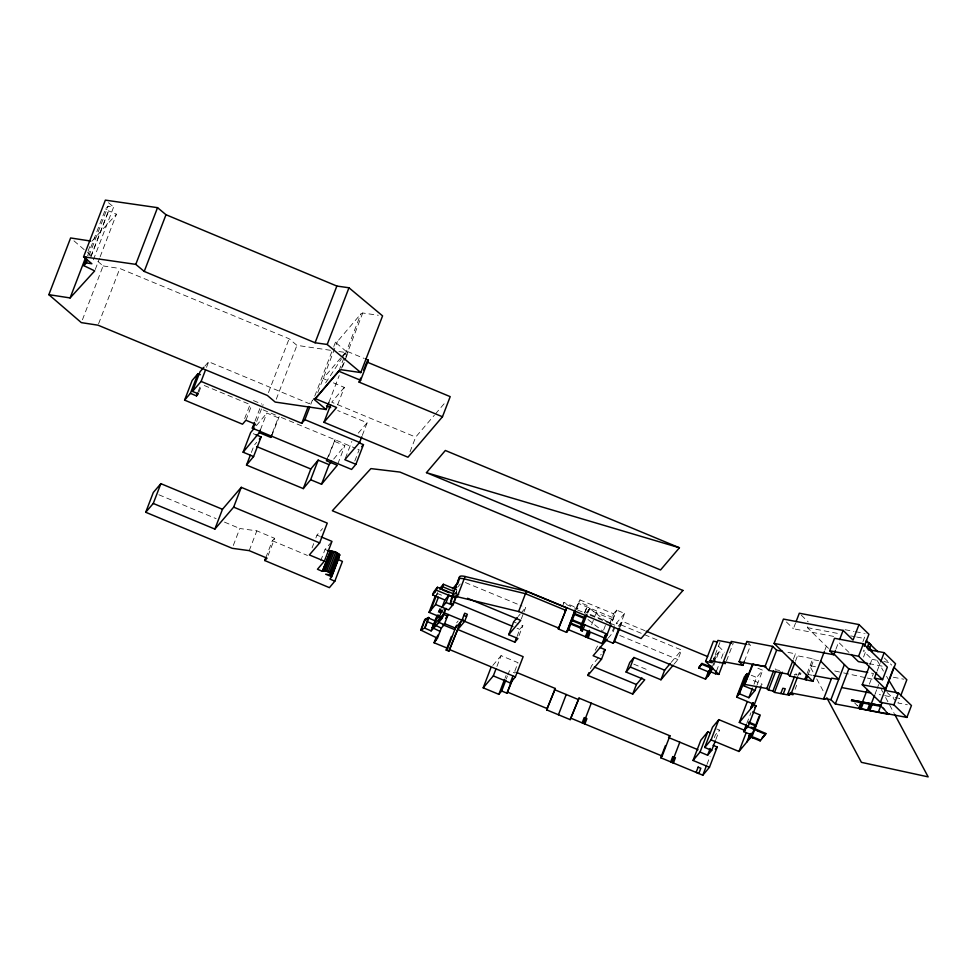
<?xml version="1.0" encoding="UTF-8"?>
<svg xmlns="http://www.w3.org/2000/svg" width="977" height="977" viewBox="0 0 977 977"><rect width="100%" height="100%" fill="white"/><g stroke="black" fill="none" stroke-linecap="round" stroke-linejoin="round"><path stroke-width="0.73" stroke-dasharray="4.88 3.66" d="M88.052 251.162L90.776 244.067M87.625 255.73L105.577 208.956L108.032 206.232L113.625 207.039L92.949 260.908M88.992 255.852L108.032 206.232M90.959 256.169L108.813 210.299L105.577 208.956M90.861 257.085L108.813 210.299M95.257 269.481L99.605 258.148M100.155 256.731L116.471 214.195L108.362 210.8M82.422 319.797L103.098 265.927L96.381 260.138M98.592 323.778L119.805 268.492L289.131 338.763L296.935 345.357L332.925 350.645M206.501 367.376L208.663 361.759L309.294 403.66L312.457 400.008L310.295 405.626M198.123 391.679L200.81 384.657M198.82 392.412L201.518 385.39M244.677 418.583L250.063 404.539L201.812 384.474M245.911 420.244L251.834 404.796M254.997 421.124L259.845 408.484L277.81 416.019M256.67 421.453L263.143 404.6M268.455 392.632L289.131 338.763M251.358 452.473L254.044 445.475L256.695 442.276M260.395 429.868L266.855 413.051L278.225 417.765L279.19 416.593L355.115 448.101M276.259 399.227L296.935 345.357M272.314 433.177L278.225 417.765M271.643 436.255L279.19 416.593M233.295 545.484L239.805 528.508L256.829 530.853L274.696 538.351L268.174 555.327M249.22 550.649L256.829 530.853M314.753 396.173L333.255 347.983M333.792 346.566L335.429 342.304L337.37 341.535L360.769 314.057L362.711 312.994L378.307 315.266M317.769 392.583L337.37 341.535M265.805 557.696L272.327 540.721L274.696 538.351M339.019 370.71L360.769 314.057M341.498 368.28L345.308 358.351M345.846 356.935L362.711 312.994M328.87 402.463L339.214 375.534M342.475 367.022L347.91 352.844L335.429 342.304M337.627 404.82L344.319 387.38L332.412 382.434M326.904 459.324L335.05 439.748L327.503 459.41M337.847 463.867L344.832 445.659L333.89 441.115M345.357 458.286L351.83 441.433M312.078 547.865L313.702 543.627M315.876 537.973L316.963 535.14L322.569 528.581M362.296 435.424L367.144 422.785L337.7 410.523M354.81 461.01L359.133 449.774L356.446 448.663M320.7 560.774L325.048 549.453L330.983 542.54M410.022 451.85L415.689 437.085L434.423 415.127M437.501 592.55L436.426 595.359L438.075 593.405M438.136 612.616L439.711 608.524M439.223 612.616L440.761 608.61M439.626 612.872L441.225 608.732M439.906 614.655L442.068 609.013M440.297 614.643L442.41 609.111M441.555 613.287L443.326 608.952M455.465 593.918L456.467 591.329M455.832 593.137L456.87 590.426M455.88 594.846L456.87 592.257M496.939 666.448L501.091 655.652L518.03 662.699L513.89 673.495M521.291 618.942L523.477 613.238M524.026 611.822L525.663 607.547L520.069 605.227M517.041 636.467L519.776 629.347L522.842 625.683L517.578 623.509M519.019 635.661L522.842 625.683M505.06 678.148L506.098 675.449M506.342 678.856L507.368 676.157M507.893 674.814L509.444 670.759L514.732 672.97L515.563 671.981M563.094 604.8L563.973 602.491L577.969 608.28L577.297 609.086L563.314 603.273L563.973 602.491M576.186 607.841L580.02 599.939L613.556 613.776L616.524 610.075L624.608 613.434L619.381 627.039M576.357 609.501L580.02 599.939M584.356 613.116L587.531 605.63L578.482 601.881M584.905 612.457L587.531 605.63M587.446 613.275L588.826 609.697L613.031 619.736L609.953 623.399L587.36 614.081M587.983 612.481L589.681 608.06M591.598 624.853L594.248 617.952M594.773 616.572L598.266 607.474M595.225 650.279L598.681 643.965M603.639 630.031L606.253 623.204M590.487 668.61L591.537 665.874L601.27 654.285M609.611 624.047L613.556 613.776M614.24 626.513L611.089 634.708L608.256 638.03M624.608 613.434L616.536 623.045L612.86 632.607L614.655 630.47M620.248 626.745L622.325 621.348L644.71 630.58M674.142 664.079L677.904 659.597L681.58 650.035L616.536 623.045M712.172 662.687L719.939 642.439M713.247 662.443L715.836 655.689L718.987 651.769L723.2 653.515L719.573 662.968M712.648 665.984L713.674 663.285M714.199 661.93L717.301 653.833M713.796 665.276L718.987 651.769M716.471 671.065L719.06 664.311M726.473 660.892L733.214 643.342M714.334 737.672L715.372 734.973L719.463 730.1L716.678 728.952M744.413 661.319L750.641 645.125L747.649 644.551M715.836 739.552L719.463 730.1M706.969 764.405L710.084 756.308M754.049 684.218L756.638 677.464L762.732 670.222L754.574 666.839M757.041 685.06L762.732 670.222M746.77 723.53L750.922 712.734M833.637 636.406L793.348 628.761L795.522 623.106M793.397 659.206L795.473 653.808L785.325 651.879M828.508 648.374L807.381 627.649L808.297 625.268M795.449 661.221L797.513 655.823L795.473 653.808M798.111 675.534L799.137 672.835L802.056 673.373M795.119 689.298L796.67 685.243M807.075 673.568L812.779 658.73L797.513 655.823M808.126 674.606L813.829 659.768L812.779 658.73M824.844 650.255L826.395 646.212M835.921 649.192L838.584 642.255L849.013 652.441M862.911 641.681L865.976 633.694M863.546 657.045L866.025 650.584L863.521 650.169M869.835 664.983L872.009 659.328L863.387 650.987M869.359 684.156L873.45 673.495L869.103 672.677M877.09 671.15L880.216 662.992M876.65 689.823L875.111 693.829L880.582 694.855M877.163 688.492L878.702 684.498M612.762 619.626L616.524 610.075L611.468 623.241L588.789 613.825M325.646 382.911L341.535 358.742M342.365 357.472L346.554 351.109L364.262 358.474M577.114 605.447L578.653 603.505L612.188 617.354M713.271 658.889L715.836 655.689M456.65 622.825L458.115 621.042M256.365 425.691L266.855 413.051M333.694 459.056L344.832 445.659M457.676 587.165L460.314 584.014M518.262 616.365L520.118 614.154M521.034 613.055L525.663 607.547M585.712 613.397L588.826 609.697M618.246 626.196L622.325 621.348M671.211 662.357L681.58 650.035M759.715 687.1L762.158 684.193L749.872 679.1M492.811 665.422L501.091 655.652M340.704 357.973L323.143 378.575L327.112 380.224M341.669 356.825L346.554 351.109M344.319 387.38L331.704 402.182L415.689 437.085M435.4 413.979L445.268 402.426M358.278 433.129L367.144 422.785M204.828 366.204L208.663 361.759M91.862 241.234L116.471 214.195M438.881 610.918L440.322 609.355L438.575 611.724M338.921 351.525L347.91 352.844M103.098 265.927L119.805 268.492M779.622 670.491L776.239 669.868L774.602 668.28M872.009 659.328L876.418 660.159M883.77 661.539L891.122 662.919M807.881 674.472L812.253 675.29M794.216 674.399L797.208 674.96L795.669 673.483L800.81 674.448L799.137 672.835M893.344 677.244L903.847 679.21M884.686 695.624L893.674 697.322M895.176 697.602L899.67 698.445L897.936 702.988L907.389 704.759M845.068 629.713L854.02 631.423M855.522 631.704L864.486 633.414M807.381 627.649L838.754 633.621M850.711 635.893L855.193 636.748M856.682 637.028L864.156 638.457M868.919 663.615L883.293 666.363M813.829 659.768L820.692 661.063M815.465 666.766L809.53 665.471L813.133 672.2M821.388 668.06L824.356 668.708M834.737 670.967L842.15 672.579M843.639 672.909L865.878 677.745M867.368 678.062L873.291 679.357M253.458 400.582L261.763 404.026M253.263 433.678L255.876 434.765M751.215 675.217L756.638 677.464M614.765 625.146L606.778 621.836L586.982 606.277M619.784 635.477L677.904 659.597M465.455 582.561L518.665 604.641M633.755 664.14L648.41 670.222M454.928 593.051L459.129 594.798M513.633 621.873L516.259 622.96M437.012 593.308L444.718 596.507M517.004 628.187L519.776 629.347M439.833 611.028L442.605 612.176M577.688 610.051L584.38 612.835M316.963 535.14L319.687 536.275M325.048 549.453L327.527 550.491M158.897 494.789L216.1 518.628M224.466 522.109L239.805 528.508M272.327 540.721L307.474 555.461M587.971 619.503L603.114 631.398M108.459 202.715L113.625 207.039M73.971 240.855L86.294 251.468M87.417 252.432L91.899 256.292M884.307 657.961L891.745 665.154M887.116 692.51L895.775 700.888M801.287 615.156L808.223 621.922M786.412 621.983L793.348 628.761M854.68 702.976L857.659 705.895L855.498 703.782M746.88 641.437L749.701 644.209M718.474 646.176L724.568 652.172M880.875 705.541L884.612 709.29M880.57 706.347L884.307 710.096M882.878 707.543L885.87 710.548M884.319 710.071L886.444 712.209M877.273 660.66L883.452 671.114M886.542 676.34L888.081 678.954M881.303 689.42L882.744 692.119M885.626 697.493L894.285 713.637M816.735 678.93L824.661 693.731"/><path stroke-width="1.47" d="M456.906 594.883L453.218 604.494L450.373 603.298L451.777 597.094L459.556 576.845A8.634 2.406 21 0 1 465.064 576.503L526.383 591.305L566.733 607.963L558.356 628.968L566.513 632.339L568.577 629.738L575.624 611.407M457.505 584.222L458.628 579.251A8.634 2.406 21 0 1 464.136 578.897L525.467 593.698L565.817 610.356L565.194 611.126M458.421 581.816L459.556 576.845M265.805 557.696L264.718 560.517L329.408 587.653L334.818 581.205L342.426 561.409L337.48 559.235L339.324 556.866L331.728 576.662L325.659 574.232L331.997 575.099L339.703 554.814L335.758 552.054L330.47 551.016L322.398 571.325L317.452 569.261L324.376 561.189L331.972 541.392L321.054 536.849M331.997 575.099L339.703 554.814M569.225 625.976L571.081 623.241L580.448 627.1M570.531 622.569L572.388 619.833M328.87 402.463L326.147 409.546L275.172 402.06L267.368 395.465L98.042 325.194L81.335 322.63L48.85 294.663L70.613 237.961L90.446 241.014M48.85 294.663L70.1 297.936L94.708 270.898L83.814 265.646L86.269 262.935L91.862 263.741L83.595 256.817L105.357 200.126L157.541 207.661L165.992 214.72L336.857 286.053L348.972 287.775L382.569 315.889L360.794 372.579L340.949 369.697L339.007 370.759M70.1 297.936L85.878 256.829M83.814 265.646L86.538 258.563M86.269 262.935L87.356 260.102M360.794 372.579L327.21 344.478L315.095 342.756L144.23 271.423L135.779 264.364L157.541 207.661M144.23 271.423L165.992 214.72M271.643 436.255L252.298 428.146L255.595 424.262L245.911 420.244L242.516 424.201L184.604 400.13L192.151 380.468L197.94 373.69L200.383 374.704M184.604 400.13L190.393 393.352L197.94 373.69M264.718 560.517L267.087 558.16L249.22 550.649L232.208 548.305L145.72 512.266L153.316 492.469L160.863 483.664L222.463 509.286L241.258 487.34L327.246 523.11L319.65 542.907L309.355 554.936L324.376 561.189M190.393 393.352L196.499 395.893L198.282 393.816L192.481 391.411L200.029 371.748L203.863 367.303M145.72 512.266L153.267 503.46L160.863 483.664M192.481 391.411L201.115 381.421L205.426 370.185M196.499 395.893L197.586 393.084M252.298 428.146L254.447 422.528M255.876 434.765L261.128 436.939L253.593 456.552L243.114 452.192L250.637 432.591L254.447 427.999M153.267 503.46L214.867 529.082L222.463 509.286M331.838 461.291L329.054 464.637L318.172 460.143L310.649 479.744L303.285 488.61L246.509 465.076L250.283 455.282M243.114 452.192L259.32 432.664L260.395 429.868M214.867 529.082L233.662 507.136L241.258 487.34M259.32 432.664L270.702 437.378L271.777 434.57M315.095 342.756L336.857 286.053M327.21 344.478L348.972 287.775M201.115 381.421L301.746 423.322L308.219 406.469M301.746 423.322L304.909 419.67L309.758 407.03M365.63 359.035L368.353 360.171L366.802 361.978L450.202 396.638L442.471 416.764L407.959 457.212L323.985 422.308L330.678 404.869M303.285 488.61L310.808 468.997L318.172 460.143M442.471 416.764L359.084 382.105L360.623 378.075M363.713 370.027L366.29 363.322M359.084 382.105L360.635 380.285L368.353 360.171M310.649 479.744L321.531 484.25L329.054 464.637M359.304 442.911L363.468 444.645L355.921 464.307L344.82 459.691L359.597 442.447L361.746 436.829M322.398 571.325L330.47 551.016M322.874 570.824L323.79 570.739L331.386 550.93M323.79 570.739L325.072 570.91L332.681 551.101M325.072 570.91L326.574 571.276L334.171 551.48M332.107 574.61L328.162 571.85L335.758 552.054M329.615 572.534L337.224 552.738M330.861 573.279L338.469 553.483M331.508 574.794L339.324 554.203M432.603 594.871L436.328 590.206L454.061 597.435L448.846 595.262L444.889 599.976L432.603 594.871L433.727 591.952L437.452 587.275L453.768 593.943M434.912 592.135L436.035 589.204M448.15 614.484L444.254 624.633L441.311 628.138L437.44 638.225L420.721 630.043L424.812 619.406L428.695 617.464L425.007 628.26M436.328 590.206L437.452 587.275M421.111 630.238L423.737 623.424M424.152 622.325L425.203 619.601L429.098 617.635M445.988 608.415L442.361 617.867L429.037 612.347L435.253 596.153M429.037 612.347L430.662 610.381L436.426 595.359M420.721 630.043L424.616 628.089L428.695 617.464M430.662 610.381L435.595 604.507L438.38 597.277M441.36 589.485L443.375 584.258L456.406 589.668M424.616 628.089L431.126 630.886L437.098 615.339M433.837 627.967L435.889 622.63L440.187 618.001M437.733 617.818L439.357 616.072L437.733 617.818L438.038 617.024M444.889 599.976L442.117 607.205L446.074 602.491L448.846 595.262M431.126 630.886L438.136 623.338L441.115 615.595M441.421 619.088L445.317 608.94M456.503 625.268L447.649 648.313L434.069 642.756L436.108 637.431M435.754 640.497L437.794 635.16M450.373 603.298L454.061 593.698M456.112 596.019L452.595 605.203L448.638 609.917L435.595 604.507M451.777 597.094A8.634 2.406 21 0 1 457.285 596.739L465.064 576.503M463.061 619.43L460.485 622.496L448.883 651.183L446.184 650.096L451.423 636.454M448.883 651.183L460.485 622.496M505.817 680.212L501.677 691.008L498.844 694.342L483.2 687.832L490.967 667.596M443.985 612.75L514.855 642.158L517.92 638.506L508.712 634.684L513.633 621.873L517.334 617.464M483.2 687.832L493.312 675.901L495.913 669.147M457.285 596.739L518.616 611.553L526.383 591.305M514.855 642.158L516.491 637.883M498.844 694.342L504.547 679.491M493.312 675.901L510.263 682.935L512.852 676.194M501.677 691.008L506.965 693.206L511.63 681.067M506.965 693.206L512.962 678.734M510.263 682.935L515.38 676.914L523.147 656.678L457.786 629.518L464.673 621.335L467.36 614.313L464.71 613.202L462.011 620.236L455.416 628.077L444.559 623.631M558.356 628.968L566.733 607.963M566.513 632.339L575.172 609.795M567.039 631.679L574.806 611.431L574.281 612.103M713.125 745.329L717.228 747.026L709.461 767.275L702.829 775.201L660.77 757.761L662.174 756.051L669.941 735.815L579.043 698.103L570.202 719.634L546.631 709.852L555.327 688.504L516.931 672.555M546.631 709.852L555.327 688.504M580.729 630.312L582.915 624.596L584.893 624.877L582.365 630.995L580.729 630.312L586.921 614.643M589.473 630.373L586.823 637.273L568.577 629.738M558.453 714.761L566.233 694.513L554.399 689.615M588.117 637.908L590.12 632.681L587.433 631.569L585.431 636.809L602.113 643.587L605.081 639.874L610.943 624.608M570.202 719.634L579.043 698.103M670.271 663.481L664.629 670.21L633.963 657.484L629.762 662.479L626.086 672.042L644.735 679.784L632.73 694.061L587.861 675.437L588.911 672.713M602.113 643.587L605.789 634.024M570.776 624.034L604.384 637.908L605.899 633.951M587.861 675.437L601.502 659.219L605.166 649.656L599.585 647.336M582.194 722.809L584.197 717.582L586.884 718.693L584.881 723.92M605.081 639.874L613.165 643.232L618.868 628.394M613.165 643.232L614.557 641.584L619.736 628.089M583.489 723.42L591.256 703.171M626.086 672.042L630.287 667.047L633.963 657.484M632.73 694.061L636.406 684.498L641.95 677.916M630.287 667.047L660.953 679.772L664.629 670.21M660.77 757.761L665.435 745.61M698.836 667.963L701.645 664.238L711.732 668.366L708.801 672.005L698.848 667.938L701.95 663.432L712.038 667.56L709.107 671.223L712.038 667.56M723.481 662.259L718.828 674.411L705.626 661.429L713.393 641.181L717.326 641.938M705.626 661.429L712.172 662.687L710.12 660.66L717.887 640.411L731.822 643.074M672.029 762.426L679.797 742.19M614.557 641.584L705.504 679.125L708.606 671.028M709.644 668.329L710.682 665.63M705.504 679.125L708.069 675.937L711.696 666.485M708.069 675.937L712.123 667.328M709.534 674.081L712.77 667.975M711.207 672.017L715.433 673.764L716.471 671.065M710.12 660.66L725.435 663.591L723.481 661.661L731.248 641.413L746.159 644.27M709.461 767.275L693.047 760.46L700.827 740.212L707.812 731.834L710.328 732.884M693.047 760.46L700.033 752.07L707.812 731.834M715.323 740.896L711.696 750.348L704.735 747.454L712.502 727.218L718.84 719.646L745.353 730.649M744.413 661.319L742.862 665.374L739.113 661.685L746.88 641.437L772.722 646.383L776.63 650.218L782.43 651.317M704.735 747.454L711.061 739.894L718.84 719.646M700.033 752.07L707.604 755.221L710.194 748.467M702.829 775.201L706.456 765.748M736.634 697.077L744.401 676.829L747.149 673.532L739.381 693.768L736.634 697.077L754.378 704.441L761.12 686.892M738.563 694.745L746.33 674.496M756.516 686.416L754.965 690.458L744.083 685.952L751.863 665.703L753.072 664.262L765.992 666.668M744.083 685.952L753.072 664.262M753.475 704.832L756.027 705.895L748.248 726.143L739.32 722.43L747.087 702.194M739.381 693.768L748.87 697.712L752.498 688.26M824.319 651.61L812.925 681.311L789.746 676.06L787.706 674.057L768.85 670.454L764.954 666.632L772.722 646.383M812.925 681.311L774.089 643.416L783.432 619.076L843.127 630.409L853.043 640.094L859.003 624.572L799.308 613.226L796.06 621.702M739.32 722.43L751.13 708.313L753.194 702.915M752.693 711.903L760.253 715.042L752.485 735.29L743.668 731.626L746.257 724.885M743.668 731.626L747.222 725.899M768.85 670.454L776.63 650.218M711.061 739.894L738.978 751.472L746.233 732.579M790.466 692.51L789.44 695.209L774.468 692.4L772.978 690.947L768.472 690.104L766.823 688.516L773.564 670.979M738.978 751.472L746.868 742.007L749.982 733.91M746.868 742.007L749.799 738.527L751.35 734.472M768.472 690.104L775.726 671.211M749.799 738.527L753.389 731.284M754.94 727.242L759.08 716.446M772.978 690.947L780.232 672.054M774.468 692.4L782.247 672.164M760.155 740.847L760.46 740.065M787.706 674.057L792.884 660.562M780.806 693.511L782.821 688.284L785.252 688.736L783.249 693.963M751.02 733.947L749.066 736.304L760.143 740.884L765.492 734.289L765.797 733.507L754.989 728.769M789.746 676.06L794.924 662.565M789.44 695.209L787.902 693.731L794.643 676.194M787.902 693.731L793.043 694.696L791.37 693.072L797.586 676.878M804.999 678.966L806.562 674.924M806.062 680.004L807.613 675.962M835.384 650.584L833.784 654.749L829.717 650.767L834.517 638.274L863.387 643.758L887.36 667.132L882.561 679.662L874.415 678.111L876.552 672.542M839.597 639.617L843.127 630.409M791.37 693.072L824.869 699.361L823.867 698.372L831.635 678.136L838.681 679.455L820.692 661.063M884.954 690.409L898.449 692.949L911.443 705.528L906.888 717.423L835.335 703.977L830.914 699.703L844.384 664.592L833.808 653.784M835.335 703.977L848.818 668.879L844.384 664.592M882.561 679.626L858.6 656.251L863.387 643.758M864.242 646.395L868.907 634.256L859.003 624.572M867.014 648.007L868.993 642.842L865.842 642.243M868.871 649.79L870.849 644.637L868.993 642.842M851.7 700.057L880.875 705.541L851.7 700.057L851.394 700.839L880.582 706.322M906.888 717.423L893.882 704.844L880.387 702.304L862.251 684.755L869.298 666.399M859.65 707.837L859.345 708.618L870.641 710.829M859.968 708.594L867.307 689.493M880.704 661.71L884.185 652.66L867.991 649.571M868.809 710.267L874.586 695.197M880.387 702.304L893.857 667.206L906.839 679.772L900.696 695.783M862.251 684.755L885.773 689.176L895.53 663.749L884.185 652.66M878.372 712.062L882.06 702.475M870.629 710.865L888.569 714.346L888.862 713.564M893.882 704.844L898.449 692.949M434.069 642.756L437.44 638.225M699.141 667.157L701.95 663.432L698.848 667.938M438.136 623.338L442.361 617.867M331.728 576.662L329.872 579.031L334.818 581.205M454.684 589.363L456.479 587.092M573.548 614.032L574.073 613.373M573.23 615.547L574.781 613.605L584.148 617.476M572.925 616.34L574.464 614.399L583.843 618.27M570.837 621.775L572.388 619.833L581.755 623.705L581.449 624.498L572.082 620.639M569.615 624.242L570.141 623.582M569.53 625.17L571.081 623.241M708.789 672.042L711.732 668.366M748.687 722.076L755.942 725.081L753.157 728.915L745.866 725.899M755.636 725.862L753.157 728.915L755.624 725.887L748.382 722.858M763 737.354L764.502 735.51M755.942 725.081L753.45 728.134L751.02 727.12M270.702 437.378L271.655 436.194L351.586 469.436L355.921 464.307M764.796 734.728L765.797 733.507L761.62 738.612M446.184 650.096L447.649 648.313M669.941 735.815L668.537 737.513L697.993 749.738M259.357 439.076L261.128 436.939M246.509 465.076L253.593 456.552M321.531 484.25L337.309 465.26L326.367 460.729L327.527 459.349M749.371 735.486L751.24 733.251M715.335 749.286L717.228 747.026M440.077 588.178L443.375 584.258M439.98 589.607L442.447 586.676L454.171 591.537M452.559 588.911L458.03 582.402M445.573 618.417L447.539 616.072L443.375 614.35M508.712 634.684L520.741 620.371L467.531 598.278M585.895 615.119L584.344 616.976L580.143 627.906L583.257 624.205L607.462 634.244L604.384 637.908M582.365 630.995L581.059 629.909M603.224 651.964L605.166 649.656M660.953 679.772L673.19 665.203M748.87 697.712L754.965 690.458M707.604 755.221L711.696 750.348M751.13 708.313L754.378 704.441M754.647 707.531L756.027 705.895M746.184 728.598L748.248 726.143M753.499 730.979L754.684 729.55L758.042 731.162M751.313 736.682L752.485 735.29M361.734 446.697L363.468 444.645M339.031 370.71L315.595 398.225L313.666 399.007L326.147 409.546M323.985 422.308L336.589 407.507L315.424 398.701L338.824 371.236L360.635 380.285M426.46 472.66L445.341 450.482L679.43 547.767L660.55 569.957L426.46 472.66L679.43 547.767M607.315 639.141L593.124 655.738L601.502 659.219M453.218 604.494L452.595 605.203L446.074 602.491M436.731 616.511L438.185 614.96M435.205 620.542L436.646 618.991L434.887 621.36M433.361 625.341L434.814 623.778L433.055 626.147M424.995 620.139L428.891 618.172L434.997 620.798M338.921 555.534L339.593 555.29M83.595 256.817L135.779 264.364M848.818 668.879L867.649 672.408M813.707 675.559L831.195 678.844M841.649 687.539L870.702 692.998M823.867 698.372L830.914 699.703M745.304 684.498L766.823 688.516M829.717 650.767L858.6 656.251M774.089 643.416L833.784 654.749M867.442 663.346L858.404 661.624L851.101 654.48M715.433 673.764L718.828 674.411M739.113 661.685L764.954 666.632M723.481 661.661L742.862 665.374M326.574 571.276L328.162 571.85M442.581 624.669L454.806 629.664M646.115 631.166L707.678 656.581M518.616 611.553L558.966 628.211M753.059 737.012L759.227 739.552M749.066 736.304L752.742 737.818M256.804 446.623L310.808 468.997M442.666 590.023L449.188 592.734M453.206 601.722L512.84 626.465M594.334 667.047L636.406 684.498M463.867 615.388L466.53 616.487M438.71 622.325L444.254 624.633M566.233 694.513L577.969 699.385M450.018 649.766L515.38 676.914M571.276 718.351L662.174 756.051M507.784 692.229L547.56 708.752M326.477 405.846L330.678 407.604M304.909 419.67L359.597 442.447M233.662 507.136L319.65 542.907M327.527 550.491L329.982 551.333M758.054 731.138L765.479 734.313M427.523 621.726L433.641 624.34M435.876 625.475L441.311 628.138M431.895 627.417L440.053 631.411M866.269 640.509L877.944 651.806M874.415 678.111L885.773 689.176M886.444 712.209L888.569 714.346M886.432 712.233L888.557 714.37M888.85 680.261L896.581 693.243M868.785 646.298L871.875 651.525M895.005 714.981L928.15 776.874L861.421 762.353L826.823 697.773M672.75 756.601L670.735 761.828L673.422 762.939L675.425 757.712L672.75 756.601M710.071 671.162L708.069 676.389L710.597 670.503L710.071 671.162M698.152 767.128L696.149 772.355L698.836 773.466L700.839 768.24L698.152 767.128M740.029 689.75L738.014 694.977L740.578 689.09L740.029 689.75M752.583 703.318L750.58 708.545L753.133 702.671L752.583 703.318M860.627 703.037L858.624 708.264L861.067 708.716L863.07 703.489L860.627 703.037M869.469 704.698L867.454 709.925L869.896 710.389L871.899 705.162L869.469 704.698M682.947 590.45L641.083 638.506L332.351 510.751L370.918 468.606L399.984 472.086L682.947 590.45"/></g></svg>
